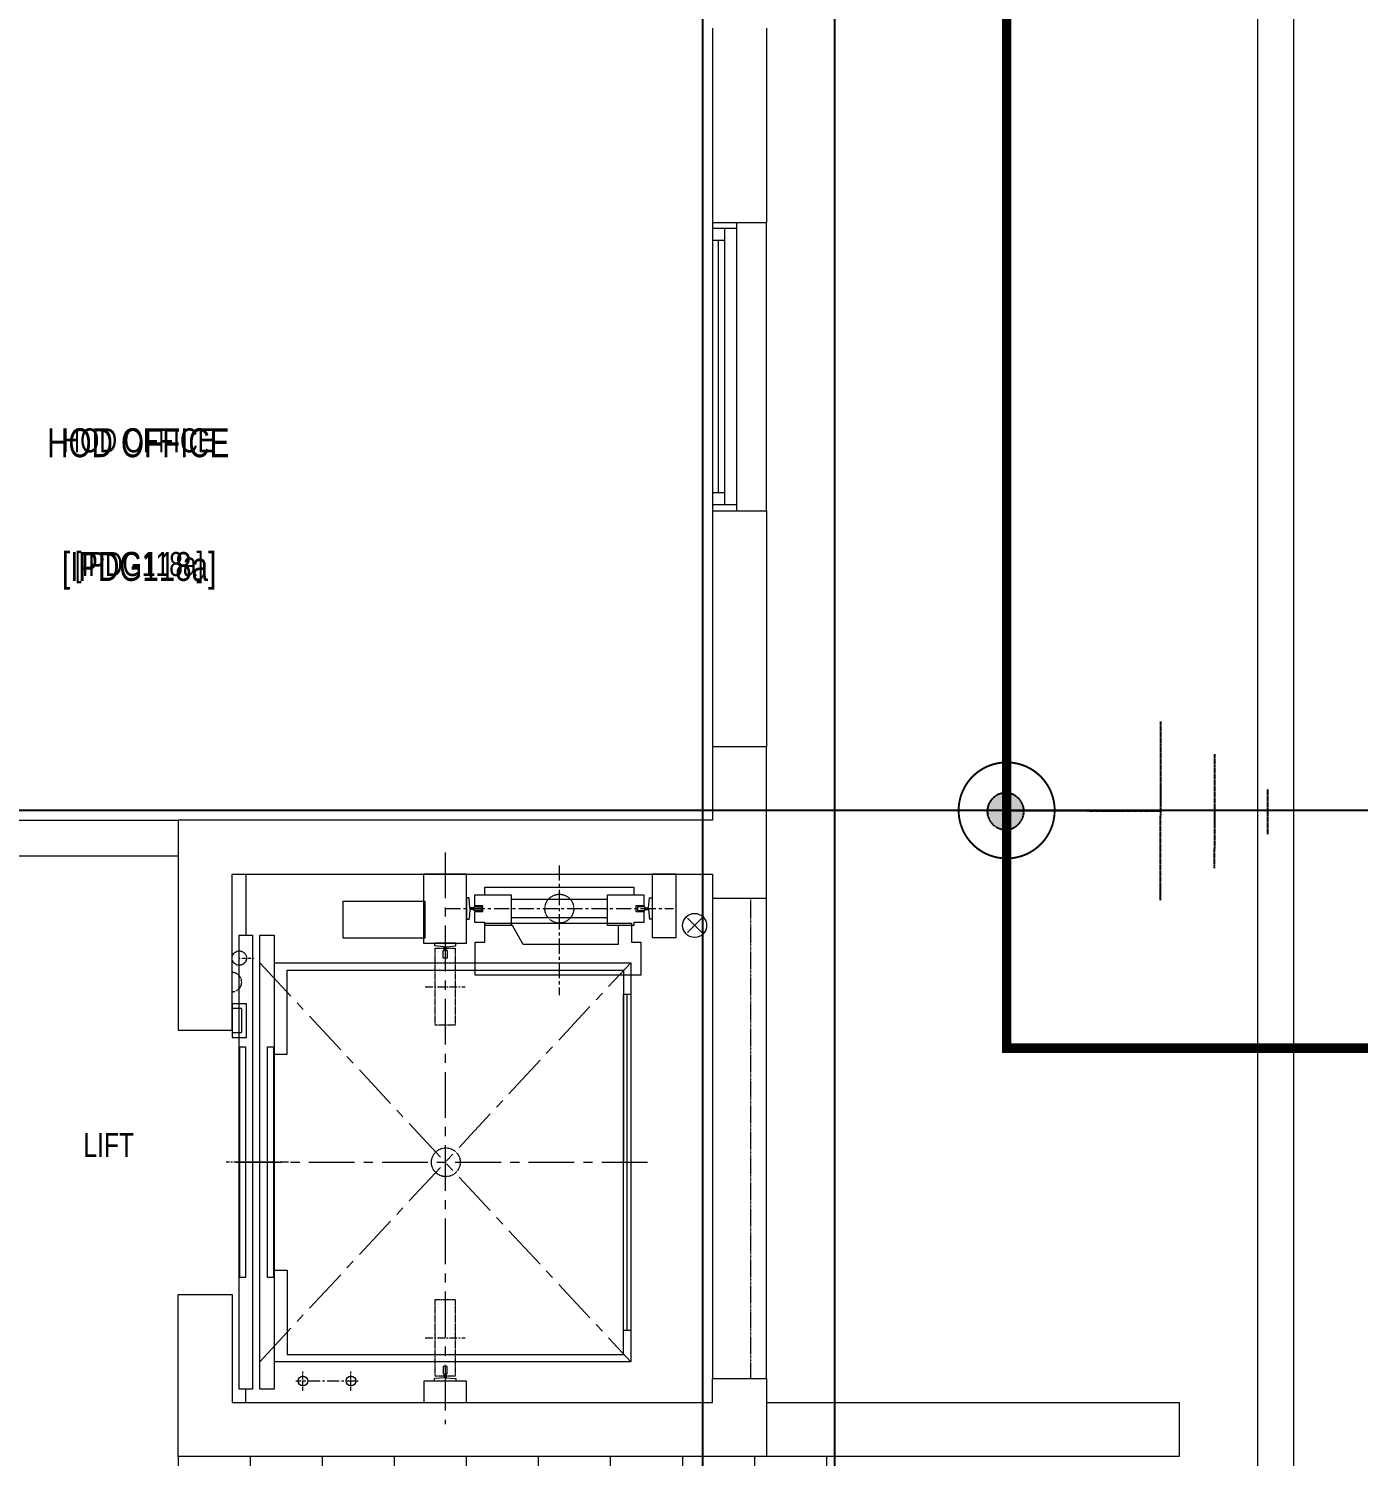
# Model space of a CAD drawing. Header units: metres. Extents: x -18745 to 220762, y -1579758 to -1356048.
# Drawn here: x 112206 to 117743, y -1392028 to -1386082 of the extents above; entities that cross this region are included whole.
import ezdxf

# ---------------------------------------------------------------- set-up
doc = ezdxf.new("R2010")
doc.units = ezdxf.units.M
for name, pattern in [('A-100 - Copy$0$CENTERX2', [101.6, 63.5, -12.7, 12.7, -12.7]), ('A-100 - Copy$0$DASHED2', [0.375, 0.25, -0.125]), ('DASHDOTX2', [50.8, 25.4, -12.7, 0, -12.7]), ('DASHED2', [0.375, 0.25, -0.125]), ('PHANTOMX2', [5, 2.5, -0.5, 0.5, -0.5, 0.5, -0.5])]:
    doc.linetypes.add(name, pattern=pattern)
doc.layers.get('0').update_dxf_attribs({"lineweight": 0})
for name, color, linetype in [('0E-PW-GRD', 6, 'Continuous'), ('A-100 - Copy$0$axes', 8, 'Continuous'), ('PD-VENT', 70, 'Continuous')]:
    doc.layers.add(name, color=color, linetype=linetype)
for name, color, linetype, lineweight in [('A-100 - Copy$0$72_EGR_BASE_PRIMITIVE', 8, 'Continuous', 0), ('A-100 - Copy$0$72_EGR_BASE_TEXT', 8, 'Continuous', 0), ('A-100 - Copy$0$Aluminum', 8, 'Continuous', 0), ('A-100 - Copy$0$Axis', 8, 'A-100 - Copy$0$CENTERX2', 0), ('A-100 - Copy$0$Cabin', 8, 'Continuous', 0), ('A-100 - Copy$0$Notes', 8, 'Continuous', 0), ('A-100 - Copy$0$Proj', 8, 'Continuous', 0), ('A-100 - Copy$0$Structure', 8, 'Continuous', 9), ('A-100 - Copy$0$Tech', 8, 'A-100 - Copy$0$DASHED2', 0), ('A-100 - Copy$0$Walls', 8, 'Continuous', 0), ('E-GRND', 94, 'DASHED2', 40), ('Proj', 7, 'Continuous', 18)]:
    doc.layers.add(name, color=color, linetype=linetype, lineweight=lineweight)
doc.styles.add('A-100 - Copy$0$X3G_ENTITY_2587EA', font='swisscl.ttf', dxfattribs={"height": 200})

# ---------------------------------------------------------------- blocks, each defined once
blk = doc.blocks.new('A$C22ed9212')
at = {"layer": 'Proj', "elevation": 0}
for points in [[(-432848.9, -450919.5), (-432848.9, -448081.1, -0.414214), (-431648.9, -446881.1), (-427348.9, -446881.1), (-427348.9, -394531.1), (-432848.9, -394531.1), (-432848.9, -394381.1, -0.414214), (-430348.9, -391881.1), (-411749.3, -391881.1, -0.414214), (-408099.3, -395531.1), (-408099.3, -419046.1)], [(-432698.9, -450919.5), (-432698.9, -448081.1, -0.414214), (-431648.9, -447031.1), (-427198.9, -447031.1), (-427198.9, -394381.1), (-432698.9, -394381.1, -0.414214), (-430348.9, -392031.1), (-411749.3, -392031.1, -0.414214), (-408249.3, -395531.1), (-408249.3, -419046.1)]]:
    blk.add_lwpolyline(points, format="xyb", dxfattribs=at)
blk = doc.blocks.new('GROUND-ROD1')
at = {"layer": 'E-GRND', "linetype": 'ByBlock', "lineweight": -2}
h = blk.add_hatch(color=256, dxfattribs=at)
edge = h.paths.add_edge_path(flags=0)
edge.add_arc((-6.1, 3.8), 76.2, 0, 180)
edge.add_arc((-6.1, 3.8), 76.2, 180, 360)
for p, q in [((-650.4, -372.5), (-650.4, 372.6)), ((-875.7, -237.2), (-875.7, 237.2)), ((-1096.8, -92.5), (-1096.8, 95)), ((-2, 0), (-650.4, 0))]:
    blk.add_line(p, q, dxfattribs=at)
at = {"layer": 'E-GRND', "const_width": 8}
blk.add_lwpolyline([(111.2, -158.7, -2.025962), (111.2, 158.8, -0.493593), (111.2, -158.7, 0.493593)], format="xyb", dxfattribs=at)
at = {"layer": 'E-GRND', "linetype": 'ByBlock', "lineweight": -2}
for start, end in [(360, 180), (180, 360)]:
    blk.add_arc((-6.1, 3.8), 76.2, start, end, dxfattribs=at)
blk = doc.blocks.new('A-100 - Copy$0$T89_B')
at = {"layer": 'A-100 - Copy$0$Cabin'}
for p, q in [((31, 8), (31, 4)), ((31, 4), (47, 4)), ((47, 4), (51, 44.5)), ((31, -8), (31, -4)), ((31, -4), (47, -4)), ((47, -4), (51, -44.5))]:
    blk.add_line(p, q, dxfattribs=at)
at = {"layer": 'A-100 - Copy$0$Cabin', "ltscale": 5}
for points in [[(31, 8), (0, 8), (0, -8), (31, -8)], [(51, 44.5), (62, 44.5), (62, -44.5), (51, -44.5)]]:
    blk.add_lwpolyline(points, dxfattribs=at)
blk = doc.blocks.new('A-100 - Copy$0$7e807e26-48c6-4c98-bc82-c6b7037a5399')
at = {"layer": 'A-100 - Copy$0$72_EGR_BASE_PRIMITIVE', "extrusion": (6.12324e-17, 1.7331e-17, -1)}
blk.add_lwpolyline([(-545.2306, -174.635), (-549.2746, -174.6246), (-549.2746, -177.1085), (-545.9307, -177.1085), (-549.2746, -177.1085)], dxfattribs=at)
at = {"layer": 'A-100 - Copy$0$72_EGR_BASE_PRIMITIVE', "extrusion": (-6.12323e-17, -4.16357e-15, -1)}
blk.add_lwpolyline([(-545.0306, -175.7598), (-545.0306, -175.8098), (-548.4306, -175.8098)], dxfattribs=at)
at = {"layer": 'A-100 - Copy$0$72_EGR_BASE_PRIMITIVE', "extrusion": (-6.12323e-17, 4.16357e-15, -1)}
blk.add_lwpolyline([(-545.0306, -176.1596), (-545.0306, -176.1096), (-548.4307, -176.1096)], dxfattribs=at)
at = {"layer": 'A-100 - Copy$0$72_EGR_BASE_PRIMITIVE'}
for points in [[(545.3306, -173.8622, 0), (545.3306, -173.469, 0)], [(545.6306, -173.8622, 0), (545.6306, -173.469, 0)], [(545.9306, -173.8622, 0), (545.9306, -173.469, 0)], [(546.2306, -173.8622, 0), (546.2306, -173.469, 0)], [(546.5306, -173.8622, 0), (546.5306, -173.469, 0)], [(546.8306, -173.8622, 0), (546.8306, -173.469, 0)], [(547.1306, -173.8622, 0), (547.1306, -173.469, 0)], [(547.4306, -173.8622, 0), (547.4306, -173.469, 0)], [(547.7306, -173.8622, 0), (547.7306, -173.469, 0)], [(548.0306, -173.8622, 0), (548.0306, -173.469, 0)], [(545.3306, -173.8622, 0), (545.3306, -175.7598, 0)], [(545.6306, -173.8622, 0), (545.6306, -175.7598, 0)], [(545.9306, -173.8622, 0), (545.9306, -175.7598, 0)], [(546.2306, -173.8622, 0), (546.2306, -175.7598, 0)], [(546.5306, -173.8622, 0), (546.5306, -175.7598, 0)], [(546.8306, -173.8622, 0), (546.8306, -175.7598, 0)], [(547.1306, -173.8622, 0), (547.1306, -175.7598, 0)], [(547.4306, -173.8622, 0), (547.4306, -175.7598, 0)], [(547.7306, -173.8622, 0), (547.7306, -175.7598, 0)], [(548.0306, -173.8622, 0), (548.0306, -175.7598, 0)], [(548.4307, -175.8097, 0), (548.4306, -176.1097, 0)], [(548.3306, -175.9098, 0), (545.3306, -175.9098, 0)], [(548.3307, -175.9098, 0), (548.3307, -176.0097, 0)], [(548.3307, -176.0096, 0), (545.3307, -176.0097, 0)], [(545.3307, -178.0572, 0), (545.3307, -176.1596, 0)], [(545.6307, -178.0572, 0), (545.6307, -176.1596, 0)], [(545.9307, -178.0572, 0), (545.9307, -176.1596, 0)], [(546.2307, -178.0572, 0), (546.2307, -176.1596, 0)], [(546.5306, -178.0572, 0), (546.5306, -176.1596, 0)], [(546.8307, -178.0572, 0), (546.8307, -176.1596, 0)], [(547.1307, -178.0572, 0), (547.1307, -176.1596, 0)], [(547.4307, -178.0572, 0), (547.4307, -176.1596, 0)], [(547.7307, -178.0572, 0), (547.7307, -176.1596, 0)], [(548.0306, -178.0572, 0), (548.0306, -176.1596, 0)], [(545.3306, -178.264, 0), (545.3306, -177.8708, 0)], [(545.6306, -178.264, 0), (545.6306, -177.8708, 0)], [(545.9306, -178.264, 0), (545.9306, -177.8708, 0)], [(546.2306, -178.264, 0), (546.2306, -177.8708, 0)], [(546.5306, -178.264, 0), (546.5306, -177.8708, 0)], [(546.8306, -178.264, 0), (546.8306, -177.8708, 0)], [(547.1306, -178.264, 0), (547.1306, -177.8708, 0)], [(547.4306, -178.264, 0), (547.4306, -177.8708, 0)], [(547.7306, -178.264, 0), (547.7306, -177.8708, 0)], [(548.0306, -178.264, 0), (548.0306, -177.8708, 0)]]:
    blk.add_polyline3d(points, dxfattribs=at)
at = {"layer": 'A-100 - Copy$0$Proj'}
for p, q in [((545.0306, -175.7597), (548.4806, -175.7597)), ((545.2856, -175.7597), (548.4806, -175.7597)), ((545.3306, -175.8097), (545.3306, -175.9097)), ((545.6306, -175.8097), (545.6306, -175.9097)), ((545.9306, -175.8097), (545.9306, -175.9097)), ((546.2306, -175.8097), (546.2306, -175.9097)), ((546.5306, -175.8097), (546.5306, -175.9097)), ((546.8306, -175.8097), (546.8306, -175.9097)), ((547.1306, -175.8097), (547.1306, -175.9097)), ((547.4306, -175.8097), (547.4306, -175.9097)), ((547.7306, -175.8097), (547.7306, -175.9097)), ((548.0306, -175.8097), (548.0306, -175.9097)), ((545.3307, -176.1097), (545.3307, -176.0097)), ((545.6307, -176.1097), (545.6307, -176.0097)), ((545.9307, -176.1097), (545.9307, -176.0097)), ((546.2307, -176.1097), (546.2307, -176.0097)), ((546.5307, -176.1097), (546.5307, -176.0097)), ((546.8307, -176.1097), (546.8307, -176.0097)), ((547.1307, -176.1097), (547.1307, -176.0097)), ((547.4307, -176.1097), (547.4307, -176.0097)), ((547.7307, -176.1097), (547.7307, -176.0097)), ((548.0307, -176.1097), (548.0307, -176.0097)), ((545.0307, -176.1597), (548.4807, -176.1597)), ((545.2857, -176.1597), (548.4807, -176.1597))]:
    blk.add_line(p, q, dxfattribs=at)
at = {"layer": 'A-100 - Copy$0$Proj', "elevation": 0}
blk.add_lwpolyline([(544.9392, -174.6347), (545.2306, -174.803), (545.2306, -174.4665)], close=True, dxfattribs=at)
at = {"layer": 'A-100 - Copy$0$Proj'}
blk.add_circle((545.9306, -177.1084), 0.0375, dxfattribs=at)
blk = doc.blocks.new('A-100 - Copy$0$A$C02230961')
at = {"layer": 'A-100 - Copy$0$Aluminum'}
for p, q in [((14438, -20197.9, -1.8), (14438, -21397.9, -1.8)), ((14538, -20197.9, -1.8), (14538, -21397.9, -1.8)), ((14538, -20222.9, -1.8), (14438, -20222.9, -1.8)), ((14488, -20272.9, -1.8), (14438, -20272.9, -1.8)), ((14463, -21322.9, -1.8), (14463, -20272.9, -1.8)), ((14488, -20222.9, -1.8), (14488, -21372.9, -1.8)), ((14488, -21322.9, -1.8), (14438, -21322.9, -1.8)), ((14538, -21372.9, -1.8), (14438, -21372.9, -1.8))]:
    blk.add_line(p, q, dxfattribs=at)
at = {"layer": 'A-100 - Copy$0$Axis'}
blk.add_line((13325.5, -23054.9, -2.4), (14275.5, -23054.9, -2.4), dxfattribs=at)
at = {"layer": 'A-100 - Copy$0$Cabin', "lineweight": 9, "ltscale": 5}
blk.add_line((12900.5, -23023.4, -2.4), (13240.5, -23023.4, -2.4), dxfattribs=at)
at = {"layer": 'A-100 - Copy$0$Cabin'}
for points in [[(13448.5, -23042.9), (13448.5, -22996.9)], [(13448.5, -22996.9), (13490.5, -22996.9)], [(13490.5, -22996.9), (13490.5, -22964.9)], [(13490.5, -22964.9), (14110.5, -22964.9)], [(14110.5, -22964.9), (14110.5, -22996.9)], [(14110.5, -22996.9), (14152.5, -22996.9)], [(14152.5, -22996.9), (14152.5, -23042.9)], [(13482.5, -23042.9), (13448.5, -23042.9)], [(13448.5, -23066.9), (13482.5, -23066.9)], [(13482.5, -23066.9), (13482.5, -23042.9)], [(14000.5, -23016.9), (13600.5, -23016.9)], [(14152.5, -23042.9), (14118.5, -23042.9)], [(14118.5, -23042.9), (14118.5, -23066.9)], [(14118.5, -23066.9), (14152.5, -23066.9)]]:
    blk.add_lwpolyline(points, dxfattribs=at)
at = {"layer": 'A-100 - Copy$0$Proj'}
blk.add_line((14663, -21397.9, -1.8), (14663, -20197.9, -1.8), dxfattribs=at)
at = {"layer": 'A-100 - Copy$0$Structure', "elevation": -2.4}
blk.add_lwpolyline([(14663, -22380.9), (14438, -22380.9), (14438, -22685.9), (12213, -22685.9)], dxfattribs=at)
at = {"layer": 'A-100 - Copy$0$Walls'}
for p, q in [((14438, -19388.9, 0), (14438, -20197.9, -0.6)), ((14663, -19388.9, 0), (14663, -20197.9, -0.6)), ((14438, -20197.9, -0.6), (14663, -20197.9, -0.6)), ((14438, -21397.9, -0.6), (14663, -21397.9, -0.6)), ((14438, -21397.9, -0.6), (14438, -22380.9, 1.2)), ((14663, -21397.9, -0.6), (14663, -22380.9, 0))]:
    blk.add_line(p, q, dxfattribs=at)
at = {"layer": 'A-100 - Copy$0$Walls', "elevation": 2.4}
blk.add_lwpolyline([(12213, -22835.9), (9484.1, -22835.9), (9484.1, -20380.9), (9278, -20380.9), (9278, -20230.9), (9634.1, -20230.9), (9634.1, -22685.9), (12213, -22685.9)], dxfattribs=at)
at = {"layer": 'A-100 - Copy$0$72_EGR_BASE_TEXT', "char_height": 120, "attachment_point": 2, "style": 'A-100 - Copy$0$X3G_ENTITY_2587EA'}
for s, insert in [('HOD OFFICE', (12047.6, -21055.1, 0)), ('[IPDG118a]', (12050.9, -21570.2, 0))]:
    blk.add_mtext(s, dxfattribs=dict(at, insert=insert))
blk = doc.blocks.new('A-100 - Copy')
at = {"layer": 'A-100 - Copy$0$72_EGR_BASE_PRIMITIVE', "elevation": 0}
blk.add_lwpolyline([(115278.3, -1391802.7), (116997.3, -1391802.7), (116997.3, -1391802.7), (116997.3, -1392027.7), (115278.3, -1392027.7)], dxfattribs=at)
at = {"layer": 'A-100 - Copy$0$Aluminum'}
for p, q in [((115053.3, -1386889.7, 0.6), (115053.3, -1388089.7, 0.6)), ((115153.3, -1386889.7, 0.6), (115153.3, -1388089.7, 0.6)), ((115153.3, -1386914.7, 0.6), (115053.3, -1386914.7, 0.6)), ((115103.3, -1386964.7, 0.6), (115053.3, -1386964.7, 0.6)), ((115078.3, -1388014.7, 0.6), (115078.3, -1386964.7, 0.6)), ((115103.3, -1386914.7, 0.6), (115103.3, -1388064.7, 0.6)), ((115103.3, -1388014.7, 0.6), (115053.3, -1388014.7, 0.6)), ((115153.3, -1388064.7, 0.6), (115053.3, -1388064.7, 0.6))]:
    blk.add_line(p, q, dxfattribs=at)
at = {"layer": 'A-100 - Copy$0$axes'}
for p, q in [((115013.3, -1477297.4, 0), (115013.3, -1366771.9, 0)), ((115563.3, -1477297.4, 0), (115563.3, -1366771.9, 0)), ((115563.3, -1477297.4, 0), (115563.3, -1366771.9, 0)), ((119297.1, -1389337.7, 0), (95545.4, -1389337.7, 0))]:
    blk.add_line(p, q, dxfattribs=at)
at = {"layer": 'A-100 - Copy$0$Axis', "ltscale": 3}
for p, q in [((113940.8, -1389512.7, 0), (113940.8, -1391892.7, 0)), ((113168.3, -1389971.7, 0), (114713.3, -1391633.7, 0)), ((113168.3, -1391633.7, 0), (114713.3, -1389971.7, 0)), ((113068.3, -1390802.7, 0), (114813.3, -1390802.7, 0))]:
    blk.add_line(p, q, dxfattribs=at)
at = {"layer": 'A-100 - Copy$0$Axis'}
for p, q in [((114415.8, -1389566.7, 0), (114415.8, -1390106.7, 0)), ((113940.8, -1389746.7, 0), (114890.8, -1389746.7, 0))]:
    blk.add_line(p, q, dxfattribs=at)
at = {"layer": 'A-100 - Copy$0$Axis', "ltscale": 0.498}
for p, q in [((113857.8, -1390071.7, 0), (114023.8, -1390071.7, 0)), ((113857.8, -1391533.7, 0), (114023.8, -1391533.7, 0))]:
    blk.add_line(p, q, dxfattribs=at)
at = {"layer": 'A-100 - Copy$0$Axis', "ltscale": 0.78}
blk.add_line((113578.3, -1391713.7, 0), (113318.3, -1391713.7, 0), dxfattribs=at)
at = {"layer": 'A-100 - Copy$0$Axis', "ltscale": 0.24}
for p, q in [((113348.3, -1391753.7, 0), (113348.3, -1391673.7, 0)), ((113548.3, -1391753.7, 0), (113548.3, -1391673.7, 0))]:
    blk.add_line(p, q, dxfattribs=at)
at = {"layer": 'A-100 - Copy$0$Axis', "ltscale": 0.495}
blk.add_lwpolyline([(113193.3, -1390802.7), (113028.3, -1390802.7)], dxfattribs=at)
at = {"layer": 'A-100 - Copy$0$Axis', "ltscale": 0.54}
blk.add_lwpolyline([(113288.3, -1390802.7), (113108.3, -1390802.7)], dxfattribs=at)
at = {"layer": 'A-100 - Copy$0$Cabin'}
for p, q in [((113110.8, -1389602.7, 0), (113110.8, -1389857.7, 0)), ((113168.3, -1389857.7, 0), (113228.3, -1389857.7, 0)), ((113168.3, -1391747.7, 0), (113168.3, -1389857.7, 0)), ((113168.3, -1389857.7, 0), (113228.3, -1389857.7, 0)), ((113168.3, -1391747.7, 0), (113168.3, -1389857.7, 0)), ((113228.3, -1389857.7, 0), (113228.3, -1389971.7, 0)), ((113228.3, -1389857.7, 0), (113228.3, -1389971.7, 0)), ((113228.3, -1389971.7, 0), (114713.3, -1389971.7, 0)), ((113228.3, -1389971.7, 0), (114713.3, -1389971.7, 0)), ((113283.3, -1390352.7, 0), (113283.3, -1390002.7, 0)), ((113283.3, -1390002.7, 0), (114683.3, -1390002.7, 0)), ((114683.3, -1390002.7, 0), (114683.3, -1390802.7, 0)), ((114713.3, -1389971.7, 0), (114713.3, -1391633.7, 0)), ((114713.3, -1389971.7, 0), (114713.3, -1391633.7, 0)), ((113228.3, -1390352.7, 0), (113283.3, -1390352.7, 0)), ((114683.3, -1391602.7, 0), (114683.3, -1390802.7, 0)), ((113228.3, -1391252.7, 0), (113283.3, -1391252.7, 0)), ((113283.3, -1391252.7, 0), (113283.3, -1391602.7, 0)), ((113283.3, -1391602.7, 0), (114683.3, -1391602.7, 0)), ((114713.3, -1391633.7, 0), (113228.3, -1391633.7, 0)), ((113228.3, -1391633.7, 0), (113228.3, -1391747.7, 0)), ((114713.3, -1391633.7, 0), (113228.3, -1391633.7, 0)), ((113228.3, -1391633.7, 0), (113228.3, -1391747.7, 0)), ((113110.8, -1391802.7, 0), (113110.8, -1391747.7, 0)), ((113228.3, -1391747.7, 0), (113168.3, -1391747.7, 0)), ((113228.3, -1391747.7, 0), (113168.3, -1391747.7, 0))]:
    blk.add_line(p, q, dxfattribs=at)
at = {"layer": 'A-100 - Copy$0$Cabin', "ltscale": 5}
for p, q in [((113515.8, -1389715.2, 0), (113855.8, -1389715.2, 0)), ((113515.8, -1389870.2, 0), (113515.8, -1389715.2, 0)), ((113855.8, -1389715.2, 0), (113855.8, -1389870.2, 0)), ((113855.8, -1389870.2, 0), (113515.8, -1389870.2, 0))]:
    blk.add_line(p, q, dxfattribs=at)
at = {"layer": 'A-100 - Copy$0$Cabin', "elevation": 0}
for points in [[(114028.8, -1389890.7), (114028.8, -1389602.7), (113850.8, -1389602.7), (113850.8, -1389890.7)], [(114902.8, -1389866.7), (114902.8, -1389602.7), (114802.8, -1389602.7), (114802.8, -1389866.7)], [(114029.8, -1391802.7), (114029.8, -1391714.7), (113851.8, -1391714.7), (113851.8, -1391802.7)]]:
    blk.add_lwpolyline(points, close=True, dxfattribs=at).dxf.unprotected_set("ltscale", 0)
at = {"layer": 'A-100 - Copy$0$Cabin'}
for points in [[(114063.8, -1389734.7), (114063.8, -1389688.7)], [(114063.8, -1389688.7), (114105.8, -1389688.7)], [(114105.8, -1389688.7), (114105.8, -1389656.7)], [(114105.8, -1389656.7), (114725.8, -1389656.7)], [(114725.8, -1389656.7), (114725.8, -1389688.7)], [(114725.8, -1389688.7), (114767.8, -1389688.7)], [(114767.8, -1389688.7), (114767.8, -1389734.7)], [(114097.8, -1389734.7), (114063.8, -1389734.7)], [(114063.8, -1389804.7), (114063.8, -1389758.7)], [(114063.8, -1389758.7), (114097.8, -1389758.7)], [(114097.8, -1389758.7), (114097.8, -1389734.7)], [(114615.8, -1389708.7), (114215.8, -1389708.7)], [(114767.8, -1389734.7), (114733.8, -1389734.7)], [(114733.8, -1389734.7), (114733.8, -1389758.7)], [(114733.8, -1389758.7), (114767.8, -1389758.7)], [(114767.8, -1389758.7), (114767.8, -1389804.7)], [(114105.8, -1389804.7), (114063.8, -1389804.7)], [(114105.8, -1389816.7), (114105.8, -1389804.7)], [(114105.8, -1389885.7), (114105.8, -1389806.7)], [(114105.8, -1389806.7), (114715.8, -1389806.7)], [(114220.8, -1389816.7), (114105.8, -1389816.7)], [(114615.8, -1389784.7), (114215.8, -1389784.7)], [(114265.8, -1389896.7), (114220.8, -1389816.7)], [(114725.8, -1389816.7), (114660.8, -1389816.7)], [(114660.8, -1389816.7), (114660.8, -1389896.7)], [(114715.8, -1389806.7), (114715.8, -1389885.7)], [(114767.8, -1389804.7), (114725.8, -1389804.7)], [(114725.8, -1389804.7), (114725.8, -1389816.7)], [(114065.8, -1390023.7), (114065.8, -1389885.7)], [(114065.8, -1389885.7), (114105.8, -1389885.7)], [(114660.8, -1389896.7), (114265.8, -1389896.7)], [(114715.8, -1389885.7), (114755.8, -1389885.7)], [(114755.8, -1389885.7), (114755.8, -1390023.7)], [(114755.8, -1390023.7), (114065.8, -1390023.7)], [(113111.8, -1390802.7), (113086.3, -1390802.7)], [(113199.3, -1390802.7), (113227.3, -1390802.7)]]:
    blk.add_lwpolyline(points, dxfattribs=at)
at = {"layer": 'A-100 - Copy$0$Cabin', "ltscale": 5, "elevation": 0}
for points in [[(114105.8, -1389688.7), (114215.8, -1389688.7), (114215.8, -1389816.7), (114105.8, -1389816.7)], [(114725.8, -1389816.7), (114615.8, -1389816.7), (114615.8, -1389688.7), (114725.8, -1389688.7)]]:
    blk.add_lwpolyline(points, dxfattribs=at)
for points in [[(113138.3, -1391747.7), (113083.3, -1391747.7), (113083.3, -1389857.7), (113138.3, -1389857.7)], [(113228.3, -1391747.7), (113168.3, -1391747.7), (113168.3, -1389857.7), (113228.3, -1389857.7)], [(114683.3, -1390102.7), (114713.3, -1390102.7), (114713.3, -1391502.7), (114683.3, -1391502.7)], [(113108.8, -1391282.7), (113085.3, -1391282.7), (113085.3, -1390322.7), (113108.8, -1390322.7)], [(113226.3, -1391282.7), (113200.3, -1391282.7), (113200.3, -1390322.7), (113226.3, -1390322.7)]]:
    blk.add_lwpolyline(points, close=True, dxfattribs=at)
at = {"layer": 'A-100 - Copy$0$Cabin', "ltscale": 4.200964}
blk.add_lwpolyline([(114698.3, -1391502.7), (114698.3, -1390102.7)], dxfattribs=at)
at = {"layer": 'A-100 - Copy$0$Cabin'}
for centre in [(113348.3, -1391713.7, 0), (113548.3, -1391713.7, 0)]:
    blk.add_circle(centre, 20, dxfattribs=at)
at = {"layer": 'A-100 - Copy$0$Proj'}
for p, q in [((115278.3, -1388089.7, 0.6), (115278.3, -1386889.7, 0.6)), ((115053.3, -1389702.7, 0), (115053.3, -1391702.7, 0)), ((115278.3, -1391702.7, 0), (115278.3, -1389702.7, 0))]:
    blk.add_line(p, q, dxfattribs=at)
at = {"layer": 'A-100 - Copy$0$Structure', "elevation": 0}
for points in [[(115278.3, -1389072.7), (115053.3, -1389072.7), (115053.3, -1389377.7), (112828.3, -1389377.7)], [(112828.3, -1389377.7), (112828.3, -1390252.7), (113053.3, -1390252.7), (113053.3, -1389602.7), (115053.3, -1389602.7), (115053.3, -1389702.7), (115278.3, -1389702.7), (115278.3, -1389072.7)], [(112828.3, -1392027.7), (112828.3, -1391352.7), (113053.3, -1391352.7), (113053.3, -1391802.7), (115053.3, -1391802.7), (115053.3, -1391702.7), (115278.3, -1391702.7), (115278.3, -1392027.7), (112828.3, -1392027.7)]]:
    blk.add_lwpolyline(points, dxfattribs=at)
at = {"layer": 'A-100 - Copy$0$Tech', "ltscale": 5}
for p, q in [((113899.3, -1390231.7, 0), (113899.3, -1389911.7, 0)), ((113899.3, -1389911.7, 0), (113982.3, -1389911.7, 0)), ((113982.3, -1389911.7, 0), (113982.3, -1390231.7, 0)), ((113982.3, -1390231.7, 0), (113899.3, -1390231.7, 0)), ((113899.3, -1391693.7, 0), (113899.3, -1391373.7, 0)), ((113899.3, -1391373.7, 0), (113982.3, -1391373.7, 0)), ((113982.3, -1391373.7, 0), (113982.3, -1391693.7, 0)), ((113982.3, -1391693.7, 0), (113899.3, -1391693.7, 0))]:
    blk.add_line(p, q, dxfattribs=at)
at = {"layer": 'A-100 - Copy$0$Tech', "ltscale": 0.36}
blk.add_line((113083.3, -1389952.7, 0), (113143.3, -1389952.7, 0), dxfattribs=at)
at = {"layer": 'A-100 - Copy$0$Tech', "ltscale": 0.48}
blk.add_line((113053.3, -1390092.7, 0), (113053.3, -1390012.7, 0), dxfattribs=at)
at = {"layer": 'A-100 - Copy$0$Tech', "ltscale": 9}
for p, q in [((113113.3, -1390142.7, 0), (113053.3, -1390142.7, 0)), ((113053.3, -1390142.7, 0), (113053.3, -1390282.7, 0)), ((113093.3, -1390162.7, 0), (113053.3, -1390162.7, 0)), ((113053.3, -1390162.7, 0), (113053.3, -1390262.7, 0)), ((113093.3, -1390262.7, 0), (113093.3, -1390162.7, 0)), ((113113.3, -1390282.7, 0), (113113.3, -1390142.7, 0)), ((113053.3, -1390262.7, 0), (113093.3, -1390262.7, 0)), ((113053.3, -1390282.7, 0), (113113.3, -1390282.7, 0))]:
    blk.add_line(p, q, dxfattribs=at)
at = {"layer": 'A-100 - Copy$0$Tech', "ltscale": 15}
blk.add_lwpolyline([(115211.6, -1389702.7), (115211.6, -1391702.7)], dxfattribs=at)
at = {"layer": 'A-100 - Copy$0$Tech', "ltscale": 5}
for centre in [(114415.8, -1389746.7, 0), (113943.3, -1390802.7, 0)]:
    blk.add_circle(centre, 60, dxfattribs=at)
at = {"layer": 'A-100 - Copy$0$Tech'}
blk.add_circle((113083.3, -1389952.7, 0), 30, dxfattribs=at)
blk.add_arc((113053.3, -1390052.7, 0), 40, 270, 90, dxfattribs=at)
at = {"layer": 'A-100 - Copy$0$Walls'}
for p, q in [((115053.3, -1386080.7, 2.4), (115053.3, -1386889.7, 1.8)), ((115278.3, -1386080.7, 2.4), (115278.3, -1386889.7, 1.8)), ((115053.3, -1386889.7, 1.8), (115278.3, -1386889.7, 1.8)), ((115053.3, -1388089.7, 1.8), (115278.3, -1388089.7, 1.8)), ((115053.3, -1388089.7, 1.8), (115053.3, -1389072.7, 3.5)), ((115278.3, -1388089.7, 1.8), (115278.3, -1389072.7, 2.4)), ((115009.2, -1389846.6, 0), (114949.2, -1389786.6, 0)), ((114949.2, -1389846.6, 0), (115009.2, -1389786.6, 0))]:
    blk.add_line(p, q, dxfattribs=at)
at = {"layer": 'A-100 - Copy$0$Walls', "elevation": 4.7}
blk.add_lwpolyline([(112828.3, -1389527.7), (110099.4, -1389527.7), (110099.4, -1387072.7), (109893.3, -1387072.7), (109893.3, -1386922.7), (110249.4, -1386922.7), (110249.4, -1389377.7), (112828.3, -1389377.7)], dxfattribs=at)
at = {"layer": 'A-100 - Copy$0$Walls'}
blk.add_circle((114979.2, -1389816.6, 0), 50, dxfattribs=at)
blk.add_blockref('A-100 - Copy$0$A$C02230961', (100615.3, -1366691.8, 2.4))
at = {"xscale": -1000, "yscale": 1000, "zscale": 1000, "rotation": 180}
blk.add_blockref('A-100 - Copy$0$7e807e26-48c6-4c98-bc82-c6b7037a5399', (-432502.4, -1570291.7, 0), dxfattribs=at)
at = {"layer": 'A-100 - Copy$0$Notes', "xscale": -1}
for p, rotation in [((114090.8, -1389746.7, 0), 359.9999984647655), ((113940.8, -1389952.7, 0), 270)]:
    blk.add_blockref('A-100 - Copy$0$T89_B', p, dxfattribs=dict(at, rotation=rotation))
at = {"layer": 'A-100 - Copy$0$Notes'}
for p, rotation in [((114740.8, -1389746.7, 0), 359.9999984647655), ((113940.8, -1391652.7, 0), 270)]:
    blk.add_blockref('A-100 - Copy$0$T89_B', p, dxfattribs=dict(at, rotation=rotation))
at = {"layer": 'A-100 - Copy$0$72_EGR_BASE_TEXT', "char_height": 100, "attachment_point": 2, "style": 'A-100 - Copy$0$X3G_ENTITY_2587EA'}
for s, insert in [('HOD OFFICE', (112662.9, -1387747, 2.4)), ('[IPDG118a]', (112666.2, -1388262, 2.4)), ('LIFT', (112539.7, -1390680.4, 0))]:
    blk.add_mtext(s, dxfattribs=dict(at, insert=insert))

msp = doc.modelspace()

# ---------------------------------------------------------------- linework, layer by layer
at = {"layer": '0E-PW-GRD', "linetype": 'DASHDOTX2', "ltscale": 10, "const_width": 40, "elevation": 0}
msp.add_lwpolyline([(98070.3, -1427702.7), (98070.3, -1394542.7), (99350.3, -1394542.7), (99350.3, -1369472.7), (116278.3, -1369472.7), (116278.3, -1390327.7), (145612.7, -1390327.7), (145625.6, -1394572.7), (167779.4, -1394572.7)], dxfattribs=at)

# ---------------------------------------------------------------- block references
at = {"layer": '0E-PW-GRD', "color": 141, "linetype": 'PHANTOMX2', "rotation": 179.8082245721149}
msp.add_blockref('GROUND-ROD1', (116267.9, -1389337.6, 0), dxfattribs=at)
at = {"layer": 'PD-VENT'}
msp.add_blockref('A$C22ed9212', (525571.7, -977806.6, 2.4), dxfattribs=at)

# ---------------------------------------------------------------- next in the draw order: block references
msp.add_blockref('A-100 - Copy', (0, 0))

doc.saveas('drawing.dxf')
